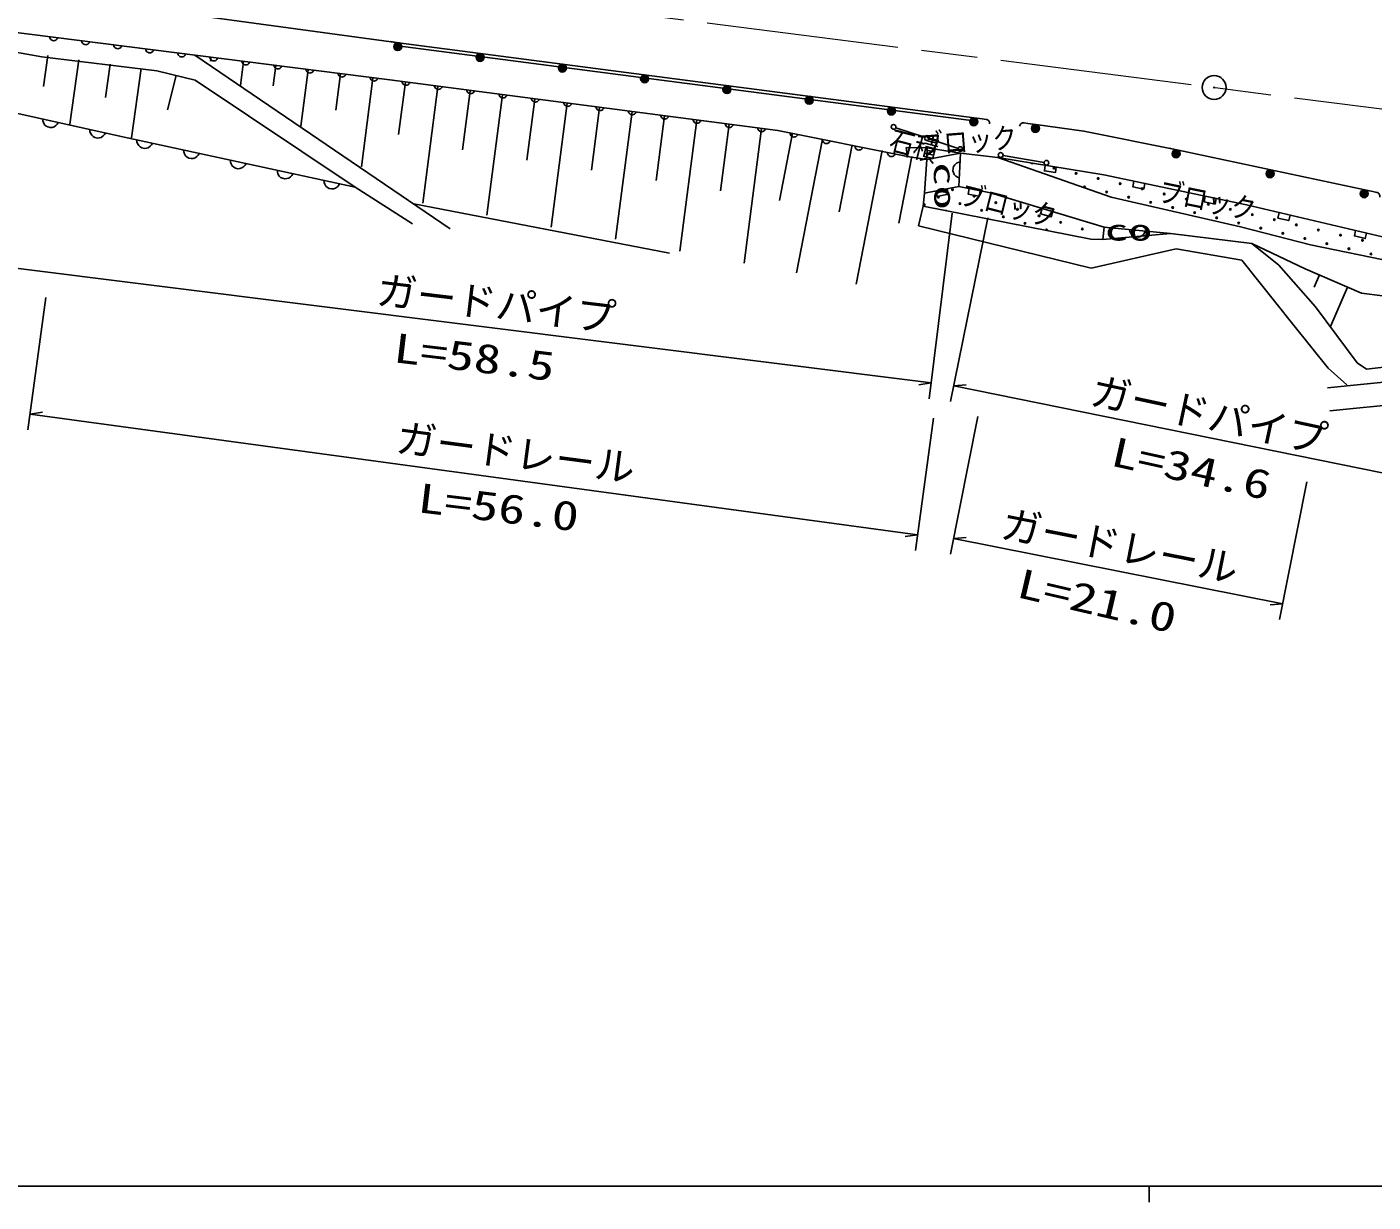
# Model space of a CAD drawing. Units: millimetres, scale not verified. Extents: x 40000 to 680000, y 20000 to 380000.
# Drawn here: x 197842 to 281986, y 204000 to 277478 of the extents above; entities that cross this region are included whole.
import ezdxf
from ezdxf.enums import TextEntityAlignment as Align

# ---------------------------------------------------------------- set-up
doc = ezdxf.new("R2010")
doc.units = ezdxf.units.MM
doc.header["$LTSCALE"] = 1000
doc.linetypes.add('CHAIN', pattern=[18.5, 12, -1.5, 3.5, -1.5])
for name, color, linetype, lineweight in [('M-BGD', 7, 'Continuous', 25), ('M-BMK', 2, 'CHAIN', 13), ('M-TTL-BAND', 7, 'Continuous', 25)]:
    doc.layers.add(name, color=color, linetype=linetype, lineweight=lineweight)
doc.styles.add('ＭＳ ゴシック', font='')
doc.styles.get('ＭＳ ゴシック').set_extended_font_data('MS Gothic')

# ---------------------------------------------------------------- blocks, each defined once
blk = doc.blocks.new('BUHIN1')
at = {"color": 7, "linetype": 'Continuous', "lineweight": 25}
for radius in [746, 22.5]:
    blk.add_circle((0, 0), radius, dxfattribs=at)
blk = doc.blocks.new('BUHIN26')
at = {"color": 7, "linetype": 'Continuous', "lineweight": 25}
blk.add_lwpolyline([(263, -425), (145, -452), (30, -452), (-113, -429), (-222, -367), (-314, -286), (-396, -154), (-428, -36), (-435, 89), (-393, 230), (-341, 333), (-263, 425)], dxfattribs=at)
blk = doc.blocks.new('BUHIN27')
at = {"color": 7, "linetype": 'Continuous', "lineweight": 25}
blk.add_lwpolyline([(261, -427), (142, -453), (27, -452), (-116, -428), (-225, -366), (-316, -284), (-397, -151), (-428, -33), (-434, 92), (-391, 233), (-339, 335), (-261, 427)], dxfattribs=at)
blk = doc.blocks.new('BUHIN89')
at = {"color": 7, "linetype": 'Continuous', "lineweight": 25}
blk.add_lwpolyline([(135, -210), (76, -225), (19, -226), (-53, -215), (-108, -185), (-155, -145), (-197, -80), (-214, -21), (-218, 41), (-198, 112), (-173, 164), (-135, 210)], dxfattribs=at)
blk = doc.blocks.new('BUHIN90')
at = {"color": 7, "linetype": 'Continuous', "lineweight": 25}
blk.add_lwpolyline([(149, -201), (91, -219), (34, -224), (-39, -219), (-96, -192), (-145, -155), (-191, -93), (-212, -36), (-220, 26), (-205, 98), (-184, 152), (-149, 201)], dxfattribs=at)
blk = doc.blocks.new('BUHIN91')
at = {"color": 7, "linetype": 'Continuous', "lineweight": 25}
blk.add_lwpolyline([(150, -200), (92, -219), (35, -224), (-38, -219), (-95, -193), (-144, -156), (-190, -94), (-212, -37), (-220, 25), (-206, 97), (-185, 151), (-150, 200)], dxfattribs=at)
blk = doc.blocks.new('BUHIN95')
at = {"color": 7, "linetype": 'Continuous', "lineweight": 25}
blk.add_circle((0, 0), 149, dxfattribs=at)
blk = doc.blocks.new('BUHIN96')
at = {"color": 7, "linetype": 'Continuous', "lineweight": 25}
blk.add_circle((0, 0), 149, dxfattribs=at)
blk = doc.blocks.new('BUHIN99')
at = {"color": 7, "linetype": 'Continuous', "lineweight": 25}
for radius in [249, 220, 191, 161, 132, 97.5, 67.5, 38.8, 7.5]:
    blk.add_circle((-211, -132), radius, dxfattribs=at)
blk = doc.blocks.new('BUHIN104')
at = {"color": 7, "linetype": 'Continuous', "lineweight": 25}
for radius in [249, 220, 191, 161, 132, 97.5, 67.5, 38.8, 7.5]:
    blk.add_circle((-200, -148), radius, dxfattribs=at)
blk = doc.blocks.new('BUHIN240')
at = {"color": 7, "linetype": 'Continuous', "lineweight": 25}
blk.add_lwpolyline([(-186, 296), (-482, 110), (-110, -482), (186, -296)], dxfattribs=at)
blk = doc.blocks.new('BUHIN241')
at = {"color": 7, "linetype": 'Continuous', "lineweight": 25}
blk.add_lwpolyline([(-179, 301), (-480, 121), (-121, -480), (179, -301)], dxfattribs=at)

msp = doc.modelspace()

# ---------------------------------------------------------------- linework, layer by layer
at = {"layer": 'M-BGD'}
for p, q in [((180496, 282011), (221058, 276491)), ((196514, 277204), (220526, 274177)), ((194271, 276384), (198779, 275613)), ((221058, 276491), (220562, 276556)), ((257031, 271597), (221032, 276293)), ((257057, 271795), (221058, 276491)), ((221058, 276491), (257057, 271795)), ((183080, 275238), (203734, 270623)), ((198779, 275613), (205965, 274733)), ((199144, 275696), (198870, 273756)), ((201093, 275421), (200524, 271390)), ((224307, 264856), (208343, 275713)), ((209355, 275582), (209322, 275330)), ((211379, 275320), (211184, 273810)), ((203042, 275146), (202747, 273055)), ((204991, 274871), (204380, 270539)), ((205965, 274733), (208361, 274146)), ((207163, 274440), (206639, 272298)), ((213403, 275059), (213240, 273800)), ((215427, 274797), (214971, 271274)), ((217450, 274536), (217158, 272271)), ((208361, 274146), (218362, 267455)), ((219474, 274274), (218759, 268737)), ((220526, 274177), (244774, 271005)), ((221498, 274013), (221076, 270741)), ((223522, 273751), (222579, 266451)), ((225546, 273489), (225067, 269783)), ((227570, 273228), (226598, 265702)), ((229594, 272966), (229100, 269147)), ((231618, 272705), (230616, 264953)), ((233642, 272443), (233134, 268511)), ((235666, 272182), (234635, 264203)), ((237690, 271920), (237167, 267875)), ((257553, 271731), (257057, 271795)), ((239714, 271659), (238654, 263454)), ((241738, 271397), (241200, 267238)), ((243762, 271136), (242672, 262705)), ((244774, 271005), (252887, 269378)), ((253957, 270578), (252154, 271178)), ((260416, 271447), (260912, 271379)), ((263917, 270965), (260912, 271379)), ((269726, 269788), (263917, 270965)), ((203734, 270623), (218362, 267455)), ((245705, 270824), (244893, 266633)), ((247569, 270463), (245946, 262095)), ((256045, 269884), (254242, 270484)), ((249433, 270101), (248622, 265924)), ((251296, 269740), (249679, 261399)), ((253160, 269378), (252352, 265215)), ((254111, 269910), (252808, 269932)), ((252887, 269378), (252808, 269932)), ((254092, 269198), (252887, 269378)), ((254111, 269910), (254092, 269198)), ((254092, 269198), (256192, 269584)), ((256192, 269584), (254111, 269910)), ((256093, 267499), (256192, 269584)), ((258528, 269308), (256192, 269584)), ((265154, 268225), (258528, 269308)), ((258528, 269308), (265616, 266827)), ((265616, 266827), (258528, 269308)), ((258855, 269441), (261423, 269007)), ((269726, 269788), (269237, 269892)), ((269726, 269788), (281481, 267290)), ((269726, 269788), (270216, 269689)), ((254092, 269198), (253945, 267085)), ((265154, 268225), (274067, 266345)), ((218362, 267455), (221939, 265162)), ((253945, 267085), (253870, 266262)), ((253870, 266262), (253945, 267085)), ((253945, 267085), (256093, 267499)), ((256093, 267499), (258072, 267109)), ((258072, 267109), (265182, 264952)), ((273700, 264972), (265616, 266827)), ((281970, 267186), (281481, 267290)), ((222020, 266412), (238018, 263328)), ((253578, 265044), (253870, 266262)), ((253870, 266262), (264338, 264201)), ((283628, 264107), (274067, 266345)), ((255684, 265827), (254230, 254225)), ((255573, 254060), (257910, 265548)), ((253578, 265044), (264365, 262391)), ((265182, 264952), (265094, 264180)), ((265094, 264180), (269334, 264559)), ((269334, 264559), (265182, 264952)), ((274400, 263945), (269334, 264559)), ((278077, 263848), (273700, 264972)), ((265094, 264180), (264338, 264201)), ((264365, 262391), (269668, 263611)), ((269668, 263611), (273773, 262885)), ((276090, 262582), (274400, 263945)), ((274400, 263945), (277752, 262353)), ((283342, 262763), (278077, 263848)), ((273773, 262885), (276981, 258899)), ((278396, 259980), (276090, 262582)), ((254354, 255218), (196322, 262492)), ((277752, 262353), (281267, 260822)), ((278631, 261970), (278302, 261214)), ((280388, 261204), (279315, 258740)), ((197905, 252284), (199030, 260553)), ((281267, 260822), (291965, 259491)), ((281002, 256466), (278396, 259980)), ((276981, 258899), (279169, 256145)), ((293106, 257434), (281584, 256084)), ((279142, 254905), (292619, 256262)), ((279169, 256145), (280353, 255094)), ((281584, 256084), (281002, 256466)), ((254354, 255218), (253583, 255097)), ((255772, 255040), (256550, 255102)), ((289714, 248135), (255772, 255040)), ((279287, 253463), (292764, 254820)), ((198040, 253275), (198812, 253387)), ((253512, 245727), (198040, 253275)), ((254502, 253006), (253377, 244736)), ((257283, 253125), (255572, 244513)), ((276141, 240425), (277852, 249037)), ((253512, 245727), (252739, 245614)), ((255767, 245494), (256544, 245559)), ((255767, 245494), (276336, 241406)), ((276336, 241406), (275558, 241340))]:
    msp.add_line(p, q, dxfattribs=at)
for points in [[(257553, 271731), (257801, 271698), (257850, 271687), (257893, 271669), (257934, 271638), (257968, 271603), (257994, 271558), (258013, 271513), (258018, 271461), (258017, 271418)], [(259887, 271267), (259898, 271312), (259920, 271361), (259954, 271407), (259987, 271435), (260031, 271462), (260080, 271478), (260125, 271483), (260169, 271481), (260416, 271447)], [(260912, 271379), (263917, 270965), (269726, 269788)], [(256119, 268042), (256006, 268088), (255911, 268152), (255806, 268252), (255751, 268365), (255722, 268484), (255729, 268639), (255769, 268754), (255835, 268862), (255949, 268954), (256049, 269009), (256166, 269041)], [(261496, 268823), (261439, 268478), (262130, 268365), (262187, 268710)], [(254675, 267226), (254741, 266882), (255429, 267014), (255362, 267358)], [(256739, 267372), (256671, 267028), (257358, 266893), (257426, 267236)], [(281970, 267186), (282214, 267134), (282262, 267119), (282303, 267097), (282342, 267064), (282373, 267027), (282396, 266979), (282410, 266933), (282412, 266880), (282407, 266838)], [(261292, 266132), (261190, 265797), (261860, 265594), (261962, 265929)], [(267755, 264708), (267705, 264597), (267636, 264506), (267531, 264405), (267416, 264356), (267295, 264332), (267141, 264347), (267028, 264393), (266924, 264463), (266837, 264582), (266786, 264684), (266760, 264802)]]:
    msp.add_lwpolyline(points, dxfattribs=at)
for centre, radius in [((260878, 271132), 249), ((260878, 271132), 220), ((260878, 271132), 191), ((260878, 271132), 161), ((260878, 271132), 132), ((260878, 271132), 97.5), ((260878, 271132), 67.5), ((260878, 271132), 38.7), ((260878, 271132), 7.5), ((269677, 269544), 249), ((269677, 269544), 220), ((269677, 269544), 191), ((269677, 269544), 161), ((269677, 269544), 132), ((269677, 269544), 97.5), ((269677, 269544), 67.5), ((269677, 269544), 38.7), ((269677, 269544), 7.5), ((262047, 268646), 49.8), ((263424, 268324), 49.8), ((264801, 268001), 49.8), ((266178, 267679), 49.8), ((254817, 266835), 49.8), ((255699, 267307), 49.8), ((257052, 266896), 49.8), ((263951, 267474), 49.8), ((265328, 267152), 49.8), ((266705, 266829), 49.8), ((267555, 267357), 49.8), ((268932, 267034), 49.8), ((270309, 266712), 49.8), ((253935, 266364), 49.8), ((256170, 266425), 49.8), ((257523, 266014), 49.8), ((258405, 266485), 49.8), ((259758, 266075), 49.8), ((268082, 266507), 49.8), ((269459, 266184), 49.8), ((270836, 265862), 49.8), ((271686, 266389), 49.8), ((273063, 266067), 49.8), ((258876, 265604), 49.8), ((260230, 265193), 49.8), ((261112, 265664), 49.8), ((262465, 265254), 49.8), ((272213, 265540), 49.8), ((273590, 265217), 49.8), ((274440, 265744), 49.8), ((275817, 265422), 49.8), ((277194, 265100), 49.8), ((263818, 264843), 49.8), ((274967, 264895), 49.8), ((276344, 264572), 49.8), ((277721, 264250), 49.8), ((278571, 264777), 49.8), ((279948, 264455), 49.8), ((279098, 263928), 49.8), ((280475, 263605), 49.8), ((281325, 264132), 49.8), ((281852, 263283), 49.8)]:
    msp.add_circle(centre, radius, dxfattribs=at)
for centre, start, end in [((260670, 268969), 183.01994, 338.41372), ((255288, 265953), 24.80214, 132.91799), ((261583, 264782), 299.00615, 218.71397), ((265172, 264432), 160.03823, 187.06155)]:
    msp.add_arc(centre, 49.8, start, end, dxfattribs=at)
at = {"layer": 'M-BMK'}
msp.add_line((185316, 284746), (333825, 265814), dxfattribs=at)
at = {"layer": 'M-TTL-BAND'}
for p, q in [((40000, 205000), (579000, 205000)), ((268000, 205000), (268000, 204000))]:
    msp.add_line(p, q, dxfattribs=at)

# ---------------------------------------------------------------- block references
at = {"layer": 'M-BGD', "rotation": 45.98907}
for name, p in [('BUHIN91', (199515, 276825)), ('BUHIN91', (201516, 276573)), ('BUHIN91', (203517, 276321)), ('BUHIN91', (205518, 276069)), ('BUHIN91', (207519, 275816)), ('BUHIN104', (221058, 276491)), ('BUHIN91', (209520, 275564)), ('BUHIN91', (211521, 275312)), ('BUHIN91', (213522, 275060)), ('BUHIN104', (226201, 275820)), ('BUHIN104', (231344, 275150)), ('BUHIN91', (215523, 274807)), ('BUHIN91', (217524, 274555)), ('BUHIN91', (219525, 274303)), ('BUHIN104', (236486, 274479)), ('BUHIN1', (272048, 273690)), ('BUHIN90', (221536, 274044)), ('BUHIN90', (223557, 273780)), ('BUHIN90', (225578, 273516)), ('BUHIN90', (227598, 273251)), ('BUHIN104', (241629, 273808)), ('BUHIN90', (229619, 272987)), ('BUHIN90', (231639, 272723)), ('BUHIN90', (233660, 272459)), ('BUHIN104', (246772, 273137)), ('BUHIN27', (199309, 271612)), ('BUHIN90', (235681, 272194)), ('BUHIN90', (237701, 271930)), ('BUHIN90', (239722, 271666)), ('BUHIN104', (251915, 272466)), ('BUHIN104', (257057, 271795)), ('BUHIN27', (202259, 270953)), ('BUHIN90', (241743, 271401)), ('BUHIN90', (243763, 271137)), ('BUHIN89', (245788, 270801)), ('BUHIN95', (252012, 271226)), ('BUHIN26', (205197, 270306)), ('BUHIN26', (208123, 269673)), ('BUHIN89', (247816, 270395)), ('BUHIN89', (249844, 269988)), ('BUHIN95', (254099, 270531)), ('BUHIN26', (211048, 269039)), ('BUHIN89', (251873, 269581)), ('BUHIN95', (256187, 269837)), ('BUHIN96', (258707, 269466)), ('BUHIN99', (269726, 269788)), ('BUHIN26', (213974, 268405)), ('BUHIN96', (261571, 268982)), ('BUHIN99', (275603, 268539)), ('BUHIN26', (216900, 267772)), ('BUHIN240', (267383, 267755)), ('BUHIN240', (271839, 266815)), ('BUHIN99', (281481, 267290)), ('BUHIN241', (276457, 265786)), ('BUHIN241', (281238, 264666))]:
    msp.add_blockref(name, p, dxfattribs=at)

# ---------------------------------------------------------------- texts
at = {"layer": 'M-BGD', "style": 'ＭＳ ゴシック'}
for s, height, rotation, width, p in [('石積', 1320, 345.7, 0.85, (251549, 269387)), ('ブロック', 1320, 4.5, 0.85, (253693, 269044)), ('co', 1320, 271.2, 1.65, (254119, 269001)), ('ブロック', 1320, 345.9, 0.85, (255970, 266036)), ('ブロック', 1320, 348.5, 0.85, (268419, 266212)), ('co', 1320, 359.8, 1.65, (265211, 263727)), ('L=58.5', 1833, 353.2, 1.35, (220620, 255976)), ('L=34.6', 1833, 347.5, 1.35, (265374, 249532)), ('L=56.0', 1833, 353.1, 1.35, (222133, 246596)), ('L=21.0', 1833, 346.9, 1.35, (259489, 241311))]:
    msp.add_text(s, height=height, rotation=rotation, dxfattribs=dict(at, width=width)).set_placement(p, align=Align.BOTTOM_LEFT)
for s, rotation, p in [('ガードパイプ', 353.2, (219561, 259607)), ('ガードパイプ', 347.9, (264100, 253356)), ('ガードレール', 352.5, (220772, 250378)), ('ガードレール', 348.9, (258522, 245019))]:
    msp.add_text(s, height=1833, rotation=rotation, dxfattribs=at).set_placement(p, align=Align.BOTTOM_LEFT)

doc.saveas('drawing.dxf')
